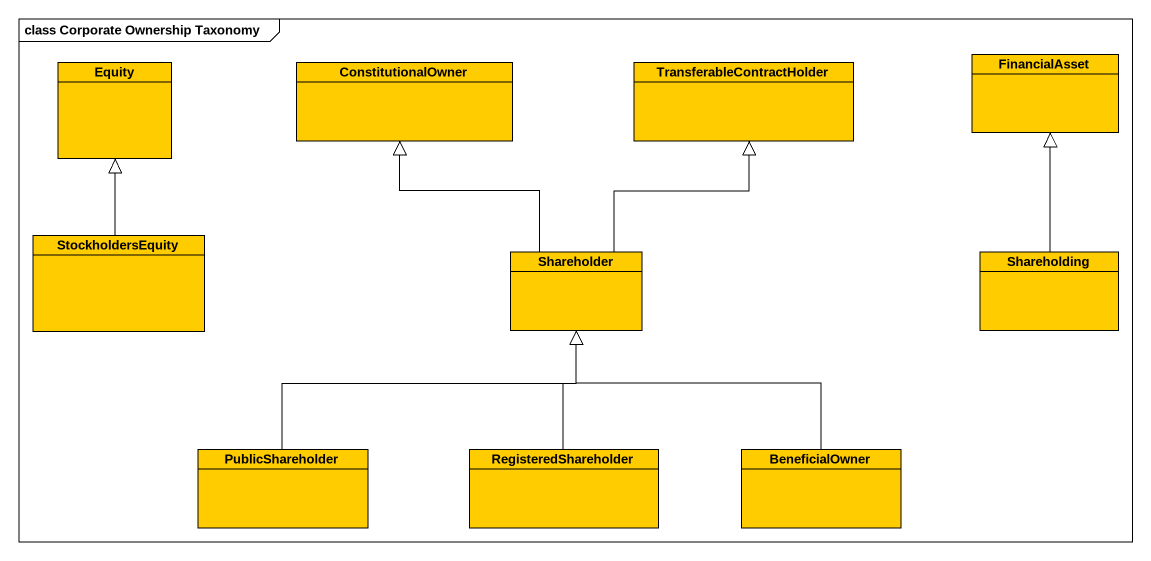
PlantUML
@startuml
mainframe class Corporate Ownership Taxonomy
hide circle
hide empty members
class FinancialAsset #FFCC00
class Equity #FFCC00
class ConstitutionalOwner #FFCC00
class TransferableContractHolder #FFCC00
class StockholdersEquity #FFCC00
class Shareholder #FFCC00
class Shareholding #FFCC00
class PublicShareholder #FFCC00
class RegisteredShareholder #FFCC00
class BeneficialOwner #FFCC00
StockholdersEquity -up-|> Equity
Shareholder -up-|> ConstitutionalOwner
Shareholder -up-|> TransferableContractHolder
Shareholding -up-|> FinancialAsset
PublicShareholder -up-|> Shareholder
RegisteredShareholder -up-|> Shareholder
BeneficialOwner -up-|> Shareholder
@enduml
